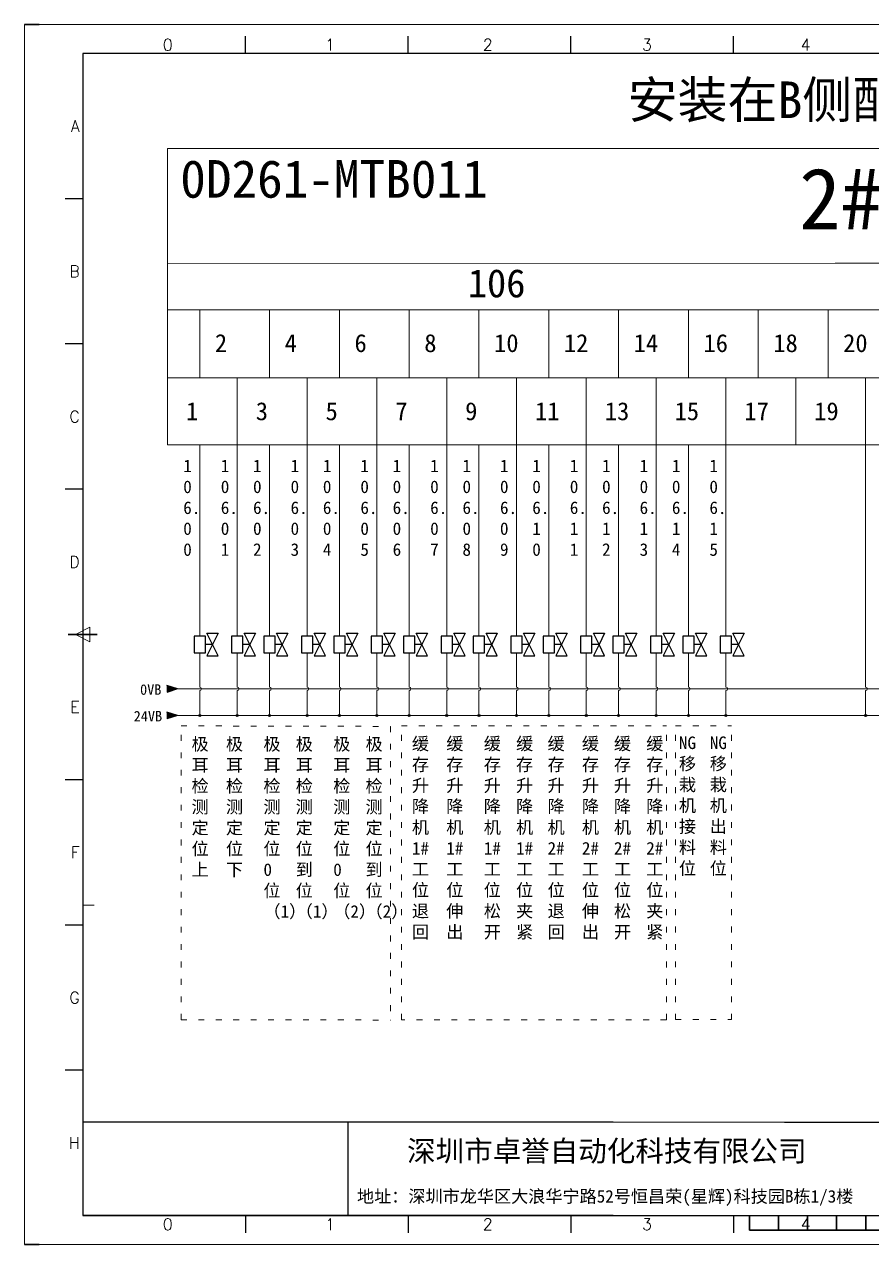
# Model space of a CAD drawing. Extents: x 35123 to 43919, y -4314 to -326.
# Drawn here: x 36608.7 to 36754.5, y -4313.9 to -4103.9 of the extents above; entities that cross this region are included whole.
import ezdxf
from ezdxf.enums import TextEntityAlignment as Align

# ---------------------------------------------------------------- set-up
doc = ezdxf.new("R2010")
doc.units = 0
doc.header["$MEASUREMENT"] = 0
doc.linetypes.add('2', pattern=[15, 1, -2, 1, -2, 1, -2, 1, -2, 1, -2])
for name, color, linetype in [('AE_BOR', 1, 'Continuous'), ('SYMS', 7, 'Continuous'), ('细实线层', 7, 'Continuous')]:
    doc.layers.add(name, color=color, linetype=linetype)
doc.styles.add('WD', font='romans.shx', dxfattribs={"bigfont": 'gbcbig.shx'})

# ---------------------------------------------------------------- blocks, each defined once
blk = doc.blocks.new('gb_a2_a')
for p, q in [((584, 410), (25, 410)), ((25, 410), (25, 10)), ((25, 10), (584, 10))]:
    blk.add_line(p, q)
at = {"lineweight": 9, "ltscale": 0.1}
blk.add_line((25, 116.86), (29, 116.86), dxfattribs=at)
at = {"layer": 'AE_BOR', "lineweight": 30}
for p, q in [((10, 420), (4.93, 420)), ((4.93, 0), (10, 0))]:
    blk.add_line(p, q, dxfattribs=at)
at = {"layer": 'AE_BOR', "color": 1, "lineweight": 15}
for p, q in [((4.93, 420), (598.93, 420)), ((4.93, 0), (4.93, 420)), ((22.5, 210), (27.5, 212.5)), ((27.5, 207.5), (22.5, 210)), ((27.5, 212.5), (27.5, 207.5)), ((598.93, 0), (4.93, 0))]:
    blk.add_line(p, q, dxfattribs=at)
at = {"layer": 'AE_BOR'}
for p, q in [((81, 410), (81, 416)), ((137, 410), (137, 416)), ((193, 410), (193, 416)), ((249, 410), (249, 416)), ((25, 360), (19, 360)), ((25, 310), (19, 310)), ((25, 260), (19, 260)), ((25, 160), (19, 160)), ((25, 110), (19, 110)), ((25, 60), (19, 60)), ((81, 10), (81, 4)), ((137, 10), (137, 4)), ((193, 10), (193, 4)), ((249, 10), (249, 4))]:
    blk.add_line(p, q, dxfattribs=at)
at = {"layer": 'AE_BOR', "color": 2, "lineweight": 30}
for p, q in [((20, 210), (30, 210)), ((254.5, 5), (254.5, 10)), ((264.5, 5), (264.5, 10)), ((274.5, 5), (274.5, 10)), ((284.5, 5), (284.5, 10)), ((294.5, 5), (294.5, 10)), ((254.5, 5), (354.5, 5))]:
    blk.add_line(p, q, dxfattribs=at)
at = {"layer": 'AE_BOR', "style": 'WD'}
for s, p in [('0', (54.27, 411)), ('1', (110.12, 411)), ('2', (164.42, 411)), ('3', (219.22, 411)), ('4', (273.82, 411)), ('0', (54.27, 5)), ('1', (110.12, 5)), ('2', (164.42, 5)), ('3', (219.22, 5)), ('4', (273.82, 5))]:
    blk.add_text(s, height=4, dxfattribs=at).set_placement(p, align=Align.CENTER)
for s, p in [('A', (24, 385)), ('B', (24, 335)), ('C', (24, 285)), ('D', (24, 235)), ('E', (24, 185)), ('F', (24, 135)), ('G', (24, 85)), ('H', (24, 35))]:
    blk.add_text(s, height=4, dxfattribs=at).set_placement(p, align=Align.MIDDLE_RIGHT)
blk = doc.blocks.new('WDDOT')
blk.add_hatch(color=256).paths.add_polyline_path([(0.5, 0, 1), (-0.5, 0, 1)])
blk.add_circle((0, 0), 0.5)

msp = doc.modelspace()

# ---------------------------------------------------------------- hatches: boundary and pattern name
for points in [[(36635.086, -4218.226), (36633.223, -4218.823), (36633.223, -4217.629)], [(36635.086, -4222.809), (36633.223, -4223.406), (36633.223, -4222.213)]]:
    msp.add_hatch(color=256).paths.add_polyline_path(points)
h = msp.add_hatch(color=256)
edge = h.paths.add_edge_path()
edge.add_arc((36638.903, -4222.818), 0.177, 0, 360)
h = msp.add_hatch(color=256)
edge = h.paths.add_edge_path()
edge.add_arc((36645.36, -4222.818), 0.177, 0, 360)
h = msp.add_hatch(color=256)
edge = h.paths.add_edge_path()
edge.add_arc((36650.916, -4222.818), 0.177, 0, 360)
h = msp.add_hatch(color=256)
edge = h.paths.add_edge_path()
edge.add_arc((36657.373, -4222.818), 0.177, 0, 360)
h = msp.add_hatch(color=256)
edge = h.paths.add_edge_path()
edge.add_arc((36662.93, -4222.818), 0.177, 0, 360)
h = msp.add_hatch(color=256)
edge = h.paths.add_edge_path()
edge.add_arc((36669.386, -4222.818), 0.177, 0, 360)
h = msp.add_hatch(color=256)
edge = h.paths.add_edge_path()
edge.add_arc((36674.943, -4222.818), 0.177, 0, 360)
h = msp.add_hatch(color=256)
edge = h.paths.add_edge_path()
edge.add_arc((36681.399, -4222.818), 0.177, 0, 360)
h = msp.add_hatch(color=256)
edge = h.paths.add_edge_path()
edge.add_arc((36686.956, -4222.818), 0.177, 0, 360)
h = msp.add_hatch(color=256)
edge = h.paths.add_edge_path()
edge.add_arc((36693.413, -4222.818), 0.177, 0, 360)
h = msp.add_hatch(color=256)
edge = h.paths.add_edge_path()
edge.add_arc((36698.969, -4222.818), 0.177, 0, 360)
h = msp.add_hatch(color=256)
edge = h.paths.add_edge_path()
edge.add_arc((36705.426, -4222.818), 0.177, 0, 360)
h = msp.add_hatch(color=256)
edge = h.paths.add_edge_path()
edge.add_arc((36710.982, -4222.818), 0.177, 0, 360)
h = msp.add_hatch(color=256)
edge = h.paths.add_edge_path()
edge.add_arc((36717.439, -4222.818), 0.177, 0, 360)
h = msp.add_hatch(color=256)
edge = h.paths.add_edge_path()
edge.add_arc((36722.996, -4222.818), 0.177, 0, 360)
h = msp.add_hatch(color=256)
edge = h.paths.add_edge_path()
edge.add_arc((36729.452, -4222.818), 0.177, 0, 360)
h = msp.add_hatch(color=256)
edge = h.paths.add_edge_path()
edge.add_arc((36753.493, -4222.818), 0.177, 0, 360)

# ---------------------------------------------------------------- linework, layer by layer
at = {"lineweight": 0}
for p, q in [((36887.109, -4125.222), (36633.336, -4125.204)), ((36633.347, -4176.245), (36633.336, -4125.204)), ((36759.035, -4153.005), (36633.334, -4153.005)), ((36638.903, -4164.686), (36638.903, -4153.005)), ((36650.916, -4164.686), (36650.916, -4153.005)), ((36662.93, -4164.686), (36662.93, -4153.005)), ((36674.943, -4164.686), (36674.943, -4153.005)), ((36686.956, -4164.686), (36686.956, -4153.005)), ((36698.969, -4164.686), (36698.969, -4153.005)), ((36710.982, -4164.686), (36710.982, -4153.005)), ((36722.996, -4164.686), (36722.996, -4153.005)), ((36735.009, -4164.686), (36735.009, -4153.005)), ((36747.022, -4164.686), (36747.022, -4153.005)), ((36633.347, -4164.686), (36759.035, -4164.686)), ((36633.347, -4164.686), (36638.903, -4164.686)), ((36645.36, -4176.245), (36645.36, -4164.686)), ((36657.373, -4176.245), (36657.373, -4164.686)), ((36669.386, -4176.245), (36669.386, -4164.686)), ((36681.399, -4176.245), (36681.399, -4164.686)), ((36693.413, -4176.245), (36693.413, -4164.686)), ((36705.426, -4176.245), (36705.426, -4164.686)), ((36717.439, -4176.245), (36717.439, -4164.686)), ((36729.452, -4176.245), (36729.452, -4164.686)), ((36741.465, -4176.245), (36741.465, -4164.686)), ((36753.479, -4176.245), (36753.479, -4164.686)), ((36633.347, -4176.245), (36759.035, -4176.245)), ((36638.903, -4176.245), (36638.903, -4209.16)), ((36638.903, -4209.16), (36638.903, -4176.245)), ((36645.36, -4176.245), (36645.36, -4209.16)), ((36645.36, -4176.245), (36645.36, -4209.16)), ((36650.916, -4176.245), (36650.916, -4209.16)), ((36650.916, -4176.245), (36650.916, -4209.16)), ((36657.373, -4176.245), (36657.373, -4209.16)), ((36657.373, -4176.245), (36657.373, -4209.16)), ((36662.93, -4176.245), (36662.93, -4209.16)), ((36662.93, -4176.245), (36662.93, -4209.16)), ((36669.386, -4176.245), (36669.386, -4209.16)), ((36669.386, -4176.245), (36669.386, -4209.16)), ((36674.943, -4176.245), (36674.943, -4209.16)), ((36674.943, -4176.245), (36674.943, -4209.16)), ((36681.399, -4176.245), (36681.399, -4209.16)), ((36681.399, -4176.245), (36681.399, -4209.16)), ((36686.956, -4176.245), (36686.956, -4209.16)), ((36686.956, -4176.245), (36686.956, -4209.16)), ((36693.413, -4176.245), (36693.413, -4209.16)), ((36693.413, -4176.245), (36693.413, -4209.16)), ((36698.969, -4176.245), (36698.969, -4209.16)), ((36698.969, -4176.245), (36698.969, -4209.16)), ((36705.426, -4176.245), (36705.426, -4209.16)), ((36705.426, -4176.245), (36705.426, -4209.16)), ((36710.982, -4176.245), (36710.982, -4209.16)), ((36710.982, -4176.245), (36710.982, -4209.16)), ((36717.439, -4176.245), (36717.439, -4209.16)), ((36717.439, -4176.245), (36717.439, -4209.16)), ((36722.996, -4176.245), (36722.996, -4209.16)), ((36722.996, -4176.245), (36722.996, -4209.16)), ((36729.452, -4176.245), (36729.452, -4209.16)), ((36729.452, -4176.245), (36729.452, -4209.16)), ((36753.493, -4176.245), (36753.493, -4217.924)), ((36638.903, -4212.004), (36638.903, -4217.924)), ((36645.36, -4212.004), (36645.36, -4217.924)), ((36650.916, -4212.004), (36650.916, -4217.924)), ((36657.373, -4212.004), (36657.373, -4217.924)), ((36662.93, -4212.004), (36662.93, -4217.924)), ((36669.386, -4212.004), (36669.386, -4217.924)), ((36674.943, -4212.004), (36674.943, -4217.924)), ((36681.399, -4212.004), (36681.399, -4217.924)), ((36686.956, -4212.004), (36686.956, -4217.924)), ((36693.413, -4212.004), (36693.413, -4217.924)), ((36698.969, -4212.004), (36698.969, -4217.924)), ((36705.426, -4212.004), (36705.426, -4217.924)), ((36710.982, -4212.004), (36710.982, -4217.924)), ((36717.439, -4212.004), (36717.439, -4217.924)), ((36722.996, -4212.004), (36722.996, -4217.924)), ((36729.452, -4212.004), (36729.452, -4217.924)), ((36635.086, -4218.226), (36891.429, -4218.226)), ((36638.903, -4218.529), (36638.903, -4222.809)), ((36645.36, -4218.529), (36645.36, -4222.809)), ((36650.916, -4218.529), (36650.916, -4222.809)), ((36657.373, -4218.529), (36657.373, -4222.809)), ((36662.93, -4218.529), (36662.93, -4222.809)), ((36669.386, -4218.529), (36669.386, -4222.809)), ((36674.943, -4218.529), (36674.943, -4222.809)), ((36681.399, -4218.529), (36681.399, -4222.809)), ((36686.956, -4218.529), (36686.956, -4222.809)), ((36693.413, -4218.529), (36693.413, -4222.809)), ((36698.969, -4218.529), (36698.969, -4222.809)), ((36705.426, -4218.529), (36705.426, -4222.809)), ((36710.982, -4218.529), (36710.982, -4222.809)), ((36717.439, -4218.529), (36717.439, -4222.809)), ((36722.996, -4218.529), (36722.996, -4222.809)), ((36729.452, -4218.529), (36729.452, -4222.809)), ((36753.493, -4218.529), (36753.493, -4222.809)), ((36635.086, -4222.809), (36891.429, -4222.809))]:
    msp.add_line(p, q, dxfattribs=at)
for p, q in [((36637.931, -4209.16), (36637.931, -4212.004)), ((36639.875, -4209.16), (36637.931, -4209.16)), ((36639.875, -4212.004), (36639.875, -4209.16)), ((36641.09, -4210.582), (36640.118, -4208.638)), ((36640.118, -4208.638), (36642.062, -4208.638)), ((36642.062, -4208.638), (36641.09, -4210.582)), ((36644.388, -4209.16), (36644.388, -4212.004)), ((36646.332, -4209.16), (36644.388, -4209.16)), ((36646.332, -4212.004), (36646.332, -4209.16)), ((36647.547, -4210.582), (36646.575, -4208.638)), ((36646.575, -4208.638), (36648.519, -4208.638)), ((36648.519, -4208.638), (36647.547, -4210.582)), ((36649.944, -4209.16), (36649.944, -4212.004)), ((36651.888, -4209.16), (36649.944, -4209.16)), ((36651.888, -4212.004), (36651.888, -4209.16)), ((36653.103, -4210.582), (36652.131, -4208.638)), ((36652.131, -4208.638), (36654.075, -4208.638)), ((36654.075, -4208.638), (36653.103, -4210.582)), ((36656.401, -4209.16), (36656.401, -4212.004)), ((36658.345, -4209.16), (36656.401, -4209.16)), ((36658.345, -4212.004), (36658.345, -4209.16)), ((36659.56, -4210.582), (36658.588, -4208.638)), ((36658.588, -4208.638), (36660.532, -4208.638)), ((36660.532, -4208.638), (36659.56, -4210.582)), ((36661.958, -4209.16), (36661.958, -4212.004)), ((36663.902, -4209.16), (36661.958, -4209.16)), ((36663.902, -4212.004), (36663.902, -4209.16)), ((36665.117, -4210.582), (36664.145, -4208.638)), ((36664.145, -4208.638), (36666.089, -4208.638)), ((36666.089, -4208.638), (36665.117, -4210.582)), ((36668.414, -4209.16), (36668.414, -4212.004)), ((36670.358, -4209.16), (36668.414, -4209.16)), ((36670.358, -4212.004), (36670.358, -4209.16)), ((36671.573, -4210.582), (36670.601, -4208.638)), ((36670.601, -4208.638), (36672.545, -4208.638)), ((36672.545, -4208.638), (36671.573, -4210.582)), ((36673.971, -4209.16), (36673.971, -4212.004)), ((36675.915, -4209.16), (36673.971, -4209.16)), ((36675.915, -4212.004), (36675.915, -4209.16)), ((36677.13, -4210.582), (36676.158, -4208.638)), ((36676.158, -4208.638), (36678.102, -4208.638)), ((36678.102, -4208.638), (36677.13, -4210.582)), ((36680.427, -4209.16), (36680.427, -4212.004)), ((36682.371, -4209.16), (36680.427, -4209.16)), ((36682.371, -4212.004), (36682.371, -4209.16)), ((36683.586, -4210.582), (36682.614, -4208.638)), ((36682.614, -4208.638), (36684.558, -4208.638)), ((36684.558, -4208.638), (36683.586, -4210.582)), ((36685.984, -4209.16), (36685.984, -4212.004)), ((36687.928, -4209.16), (36685.984, -4209.16)), ((36687.928, -4212.004), (36687.928, -4209.16)), ((36689.143, -4210.582), (36688.171, -4208.638)), ((36688.171, -4208.638), (36690.115, -4208.638)), ((36690.115, -4208.638), (36689.143, -4210.582)), ((36692.441, -4209.16), (36692.441, -4212.004)), ((36694.385, -4209.16), (36692.441, -4209.16)), ((36694.385, -4212.004), (36694.385, -4209.16)), ((36695.6, -4210.582), (36694.628, -4208.638)), ((36694.628, -4208.638), (36696.572, -4208.638)), ((36696.572, -4208.638), (36695.6, -4210.582)), ((36697.997, -4209.16), (36697.997, -4212.004)), ((36699.941, -4209.16), (36697.997, -4209.16)), ((36699.941, -4212.004), (36699.941, -4209.16)), ((36701.156, -4210.582), (36700.184, -4208.638)), ((36700.184, -4208.638), (36702.128, -4208.638)), ((36702.128, -4208.638), (36701.156, -4210.582)), ((36704.454, -4209.16), (36704.454, -4212.004)), ((36706.398, -4209.16), (36704.454, -4209.16)), ((36706.398, -4212.004), (36706.398, -4209.16)), ((36707.613, -4210.582), (36706.641, -4208.638)), ((36706.641, -4208.638), (36708.585, -4208.638)), ((36708.585, -4208.638), (36707.613, -4210.582)), ((36710.01, -4209.16), (36710.01, -4212.004)), ((36711.954, -4209.16), (36710.01, -4209.16)), ((36711.954, -4212.004), (36711.954, -4209.16)), ((36713.169, -4210.582), (36712.197, -4208.638)), ((36712.197, -4208.638), (36714.141, -4208.638)), ((36714.141, -4208.638), (36713.169, -4210.582)), ((36716.467, -4209.16), (36716.467, -4212.004)), ((36718.411, -4209.16), (36716.467, -4209.16)), ((36718.411, -4212.004), (36718.411, -4209.16)), ((36719.626, -4210.582), (36718.654, -4208.638)), ((36718.654, -4208.638), (36720.598, -4208.638)), ((36720.598, -4208.638), (36719.626, -4210.582)), ((36722.024, -4209.16), (36722.024, -4212.004)), ((36723.968, -4209.16), (36722.024, -4209.16)), ((36723.968, -4212.004), (36723.968, -4209.16)), ((36725.183, -4210.582), (36724.211, -4208.638)), ((36724.211, -4208.638), (36726.155, -4208.638)), ((36726.155, -4208.638), (36725.183, -4210.582)), ((36728.48, -4209.16), (36728.48, -4212.004)), ((36730.424, -4209.16), (36728.48, -4209.16)), ((36730.424, -4212.004), (36730.424, -4209.16)), ((36731.639, -4210.582), (36730.667, -4208.638)), ((36730.667, -4208.638), (36732.611, -4208.638)), ((36732.611, -4208.638), (36731.639, -4210.582)), ((36637.931, -4212.004), (36639.875, -4212.004)), ((36640.361, -4210.582), (36639.875, -4210.582)), ((36641.09, -4210.582), (36640.118, -4212.526)), ((36640.118, -4212.526), (36642.062, -4212.526)), ((36641.09, -4210.582), (36640.361, -4210.582)), ((36642.062, -4212.526), (36641.09, -4210.582)), ((36644.388, -4212.004), (36646.332, -4212.004)), ((36646.818, -4210.582), (36646.332, -4210.582)), ((36647.547, -4210.582), (36646.575, -4212.526)), ((36646.575, -4212.526), (36648.519, -4212.526)), ((36647.547, -4210.582), (36646.818, -4210.582)), ((36648.519, -4212.526), (36647.547, -4210.582)), ((36649.944, -4212.004), (36651.888, -4212.004)), ((36652.374, -4210.582), (36651.888, -4210.582)), ((36653.103, -4210.582), (36652.131, -4212.526)), ((36652.131, -4212.526), (36654.075, -4212.526)), ((36653.103, -4210.582), (36652.374, -4210.582)), ((36654.075, -4212.526), (36653.103, -4210.582)), ((36656.401, -4212.004), (36658.345, -4212.004)), ((36658.831, -4210.582), (36658.345, -4210.582)), ((36659.56, -4210.582), (36658.588, -4212.526)), ((36658.588, -4212.526), (36660.532, -4212.526)), ((36659.56, -4210.582), (36658.831, -4210.582)), ((36660.532, -4212.526), (36659.56, -4210.582)), ((36661.958, -4212.004), (36663.902, -4212.004)), ((36664.388, -4210.582), (36663.902, -4210.582)), ((36665.117, -4210.582), (36664.145, -4212.526)), ((36664.145, -4212.526), (36666.089, -4212.526)), ((36665.117, -4210.582), (36664.388, -4210.582)), ((36666.089, -4212.526), (36665.117, -4210.582)), ((36668.414, -4212.004), (36670.358, -4212.004)), ((36670.844, -4210.582), (36670.358, -4210.582)), ((36671.573, -4210.582), (36670.601, -4212.526)), ((36670.601, -4212.526), (36672.545, -4212.526)), ((36671.573, -4210.582), (36670.844, -4210.582)), ((36672.545, -4212.526), (36671.573, -4210.582)), ((36673.971, -4212.004), (36675.915, -4212.004)), ((36676.401, -4210.582), (36675.915, -4210.582)), ((36677.13, -4210.582), (36676.158, -4212.526)), ((36676.158, -4212.526), (36678.102, -4212.526)), ((36677.13, -4210.582), (36676.401, -4210.582)), ((36678.102, -4212.526), (36677.13, -4210.582)), ((36680.427, -4212.004), (36682.371, -4212.004)), ((36682.857, -4210.582), (36682.371, -4210.582)), ((36683.586, -4210.582), (36682.614, -4212.526)), ((36682.614, -4212.526), (36684.558, -4212.526)), ((36683.586, -4210.582), (36682.857, -4210.582)), ((36684.558, -4212.526), (36683.586, -4210.582)), ((36685.984, -4212.004), (36687.928, -4212.004)), ((36688.414, -4210.582), (36687.928, -4210.582)), ((36689.143, -4210.582), (36688.171, -4212.526)), ((36688.171, -4212.526), (36690.115, -4212.526)), ((36689.143, -4210.582), (36688.414, -4210.582)), ((36690.115, -4212.526), (36689.143, -4210.582)), ((36692.441, -4212.004), (36694.385, -4212.004)), ((36694.871, -4210.582), (36694.385, -4210.582)), ((36695.6, -4210.582), (36694.628, -4212.526)), ((36694.628, -4212.526), (36696.572, -4212.526)), ((36695.6, -4210.582), (36694.871, -4210.582)), ((36696.572, -4212.526), (36695.6, -4210.582)), ((36697.997, -4212.004), (36699.941, -4212.004)), ((36700.427, -4210.582), (36699.941, -4210.582)), ((36701.156, -4210.582), (36700.184, -4212.526)), ((36700.184, -4212.526), (36702.128, -4212.526)), ((36701.156, -4210.582), (36700.427, -4210.582)), ((36702.128, -4212.526), (36701.156, -4210.582)), ((36704.454, -4212.004), (36706.398, -4212.004)), ((36706.884, -4210.582), (36706.398, -4210.582)), ((36707.613, -4210.582), (36706.641, -4212.526)), ((36706.641, -4212.526), (36708.585, -4212.526)), ((36707.613, -4210.582), (36706.884, -4210.582)), ((36708.585, -4212.526), (36707.613, -4210.582)), ((36710.01, -4212.004), (36711.954, -4212.004)), ((36712.44, -4210.582), (36711.954, -4210.582)), ((36713.169, -4210.582), (36712.197, -4212.526)), ((36712.197, -4212.526), (36714.141, -4212.526)), ((36713.169, -4210.582), (36712.44, -4210.582)), ((36714.141, -4212.526), (36713.169, -4210.582)), ((36716.467, -4212.004), (36718.411, -4212.004)), ((36718.897, -4210.582), (36718.411, -4210.582)), ((36719.626, -4210.582), (36718.654, -4212.526)), ((36718.654, -4212.526), (36720.598, -4212.526)), ((36719.626, -4210.582), (36718.897, -4210.582)), ((36720.598, -4212.526), (36719.626, -4210.582)), ((36722.024, -4212.004), (36723.968, -4212.004)), ((36724.454, -4210.582), (36723.968, -4210.582)), ((36725.183, -4210.582), (36724.211, -4212.526)), ((36724.211, -4212.526), (36726.155, -4212.526)), ((36725.183, -4210.582), (36724.454, -4210.582)), ((36726.155, -4212.526), (36725.183, -4210.582)), ((36728.48, -4212.004), (36730.424, -4212.004)), ((36730.91, -4210.582), (36730.424, -4210.582)), ((36731.639, -4210.582), (36730.667, -4212.526)), ((36730.667, -4212.526), (36732.611, -4212.526)), ((36731.639, -4210.582), (36730.91, -4210.582)), ((36732.611, -4212.526), (36731.639, -4210.582)), ((36635.086, -4218.226), (36633.223, -4217.629)), ((36635.086, -4218.226), (36633.223, -4218.823)), ((36635.086, -4222.809), (36633.223, -4222.213)), ((36635.086, -4222.809), (36633.223, -4223.406)), ((36664.414, -4292.785), (36664.414, -4308.87)), ((36739.528, -4308.87), (36799.478, -4308.87))]:
    msp.add_line(p, q)
at = {"linetype": '2', "lineweight": 0}
for p, q in [((36635.68, -4224.601), (36671.744, -4224.682)), ((36635.68, -4275.159), (36635.68, -4224.601)), ((36671.744, -4224.682), (36671.744, -4275.24)), ((36673.61, -4224.592), (36719.223, -4224.601)), ((36673.61, -4275.159), (36673.61, -4224.601)), ((36719.223, -4275.159), (36719.223, -4224.601)), ((36720.777, -4275.15), (36720.777, -4224.592)), ((36720.777, -4224.592), (36730.411, -4224.592)), ((36730.411, -4275.15), (36730.411, -4224.592)), ((36635.68, -4275.159), (36671.744, -4275.221)), ((36719.223, -4275.159), (36673.61, -4275.159)), ((36720.777, -4275.15), (36730.411, -4275.15))]:
    msp.add_line(p, q, dxfattribs=at)
at = {"ltscale": 2}
for p, q in [((36710.066, -4292.785), (36618.761, -4292.785)), ((36739.528, -4292.785), (36898.261, -4292.785)), ((36710.066, -4308.87), (36618.761, -4308.87))]:
    msp.add_line(p, q, dxfattribs=at)
at = {"lineweight": 9, "ltscale": 0.1}
for p, q in [((36710.066, -4292.785), (36739.528, -4292.785)), ((36710.066, -4308.87), (36739.528, -4308.87)), ((36738.17, -4308.87), (36738.17, -4308.87)), ((36738.17, -4308.87), (36738.17, -4308.87))]:
    msp.add_line(p, q, dxfattribs=at)
for centre in [(36638.903, -4222.818), (36645.36, -4222.818), (36650.916, -4222.818), (36657.373, -4222.818), (36662.93, -4222.818), (36669.386, -4222.818), (36674.943, -4222.818), (36681.399, -4222.818), (36686.956, -4222.818), (36693.413, -4222.818), (36698.969, -4222.818), (36705.426, -4222.818), (36710.982, -4222.818), (36717.439, -4222.818), (36722.996, -4222.818), (36729.452, -4222.818), (36753.493, -4222.818)]:
    msp.add_circle(centre, 0.177)
at = {"lineweight": 0}
for centre in [(36638.903, -4218.226), (36645.36, -4218.226), (36650.916, -4218.226), (36657.373, -4218.226), (36662.93, -4218.226), (36669.386, -4218.226), (36674.943, -4218.226), (36681.399, -4218.226), (36686.956, -4218.226), (36693.413, -4218.226), (36698.969, -4218.226), (36705.426, -4218.226), (36710.982, -4218.226), (36717.439, -4218.226), (36722.996, -4218.226), (36729.452, -4218.226), (36753.493, -4218.226)]:
    msp.add_arc(centre, 0.302, 270, 90, dxfattribs=at)
at = {"layer": '细实线层', "lineweight": 0}
for p, q in [((36748.28, -4144.967), (36633.34, -4144.991)), ((36748.28, -4144.967), (36753.819, -4144.967)), ((36759.035, -4144.967), (36753.819, -4144.967))]:
    msp.add_line(p, q, dxfattribs=at)

# ---------------------------------------------------------------- block references
at = {"xscale": 0.5, "yscale": 0.5, "zscale": 0.5}
msp.add_blockref('gb_a2_a', (36606.261, -4313.87), dxfattribs=at)
at = {"layer": 'SYMS', "lineweight": -3, "xscale": 0.2249999999999091, "yscale": 0.2250000000000227, "zscale": 0.225}
for p in [(36638.903, -4222.818), (36638.903, -4222.818), (36645.36, -4222.818), (36645.36, -4222.818), (36650.916, -4222.818), (36650.916, -4222.818), (36657.373, -4222.818), (36657.373, -4222.818), (36662.93, -4222.818), (36662.93, -4222.818), (36669.386, -4222.818), (36669.386, -4222.818), (36674.943, -4222.818), (36674.943, -4222.818), (36681.399, -4222.818), (36681.399, -4222.818), (36686.956, -4222.818), (36686.956, -4222.818), (36693.413, -4222.818), (36693.413, -4222.818), (36698.969, -4222.818), (36698.969, -4222.818), (36705.426, -4222.818), (36705.426, -4222.818), (36710.982, -4222.818), (36710.982, -4222.818), (36717.439, -4222.818), (36717.439, -4222.818), (36722.996, -4222.818), (36722.996, -4222.818), (36729.452, -4222.818), (36729.452, -4222.818), (36753.493, -4222.818), (36753.493, -4222.818)]:
    msp.add_blockref('WDDOT', p, dxfattribs=at)

# ---------------------------------------------------------------- texts
at = {"lineweight": 0, "attachment_point": 1}
for s, insert, char_height, width in [('{\\fSimSun|b0|i0|c134|p2;安装在B侧配对区下}', (36712.537, -4113.694), 6.3, 169.66201), ('{\\fSimSun|b0|i0|c134|p2;0D261-MTB011}', (36635.55, -4127.216), 6.48, 79.50995), ('{\\fSimSun|b0|i0|c134|p2;2#-CN2  }', (36742.059, -4128.605), 10.53, 52.20126), ('{\\fSimSun|b0|i0|c134|p2;106}', (36685.036, -4145.982), 4.86, 21.99547), ('{\\fSimSun|b0|i0|c134|p2;2}', (36641.504, -4157.168), 3.09582, 6.79376), ('{\\fSimSun|b0|i0|c134|p2;4}', (36653.517, -4157.168), 3.09582, 6.79376), ('{\\fSimSun|b0|i0|c134|p2;6}', (36665.531, -4157.168), 3.09582, 6.79376), ('{\\fSimSun|b0|i0|c134|p2;8}', (36677.544, -4157.168), 3.09582, 6.79376), ('{\\fSimSun|b0|i0|c134|p2;10}', (36689.557, -4157.168), 3.09582, 6.79376), ('{\\fSimSun|b0|i0|c134|p2;12}', (36701.57, -4157.168), 3.09582, 6.79376), ('{\\fSimSun|b0|i0|c134|p2;14}', (36713.583, -4157.168), 3.09582, 6.79376), ('{\\fSimSun|b0|i0|c134|p2;16}', (36725.597, -4157.168), 3.09582, 6.79376), ('{\\fSimSun|b0|i0|c134|p2;18}', (36737.61, -4157.168), 3.09582, 6.79376), ('{\\fSimSun|b0|i0|c134|p2;20}', (36749.623, -4157.168), 3.09582, 6.79376), ('{\\fSimSun|b0|i0|c134|p2;1}', (36636.529, -4168.893), 3.09582, 6.79376), ('{\\fSimSun|b0|i0|c134|p2;3}', (36648.542, -4168.893), 3.09582, 6.79376), ('{\\fSimSun|b0|i0|c134|p2;5}', (36660.555, -4168.893), 3.09582, 6.79376), ('{\\fSimSun|b0|i0|c134|p2;7}', (36672.568, -4168.893), 3.09582, 6.79376), ('{\\fSimSun|b0|i0|c134|p2;9}', (36684.581, -4168.893), 3.09582, 6.79376), ('{\\fSimSun|b0|i0|c134|p2;11}', (36696.595, -4168.893), 3.09582, 6.79376), ('{\\fSimSun|b0|i0|c134|p2;13}', (36708.608, -4168.893), 3.09582, 6.79376), ('{\\fSimSun|b0|i0|c134|p2;15}', (36720.621, -4168.893), 3.09582, 6.79376), ('{\\fSimSun|b0|i0|c134|p2;17}', (36732.634, -4168.893), 3.09582, 6.79376), ('{\\fSimSun|b0|i0|c134|p2;19}', (36744.647, -4168.893), 3.09582, 6.79376), ('{\\f@SimHei|b0|i0|c134|p49;1\\P0\\P6.\\P0\\P0}', (36636.063, -4178.767), 2.16, 3.85255), ('{\\f@SimHei|b0|i0|c134|p49;1\\P0\\P6.\\P0\\P1}', (36642.52, -4178.767), 2.16, 3.85255), ('{\\f@SimHei|b0|i0|c134|p49;1\\P0\\P6.\\P0\\P2}', (36648.076, -4178.767), 2.16, 3.85255), ('{\\f@SimHei|b0|i0|c134|p49;1\\P0\\P6.\\P0\\P3}', (36654.533, -4178.767), 2.16, 3.85255), ('{\\f@SimHei|b0|i0|c134|p49;1\\P0\\P6.\\P0\\P4}', (36660.09, -4178.767), 2.16, 3.85255), ('{\\f@SimHei|b0|i0|c134|p49;1\\P0\\P6.\\P0\\P5}', (36666.546, -4178.767), 2.16, 3.85255), ('{\\f@SimHei|b0|i0|c134|p49;1\\P0\\P6.\\P0\\P6}', (36672.103, -4178.767), 2.16, 3.85255), ('{\\f@SimHei|b0|i0|c134|p49;1\\P0\\P6.\\P0\\P7}', (36678.559, -4178.767), 2.16, 3.85255), ('{\\f@SimHei|b0|i0|c134|p49;1\\P0\\P6.\\P0\\P8}', (36684.116, -4178.767), 2.16, 3.85255), ('{\\f@SimHei|b0|i0|c134|p49;1\\P0\\P6.\\P0\\P9}', (36690.573, -4178.767), 2.16, 3.85255), ('{\\f@SimHei|b0|i0|c134|p49;1\\P0\\P6.\\P1\\P0}', (36696.129, -4178.767), 2.16, 3.85255), ('{\\f@SimHei|b0|i0|c134|p49;1\\P0\\P6.\\P1\\P1}', (36702.586, -4178.767), 2.16, 3.85255), ('{\\f@SimHei|b0|i0|c134|p49;1\\P0\\P6.\\P1\\P2}', (36708.142, -4178.767), 2.16, 3.85255), ('{\\f@SimHei|b0|i0|c134|p49;1\\P0\\P6.\\P1\\P3}', (36714.599, -4178.767), 2.16, 3.85255), ('{\\f@SimHei|b0|i0|c134|p49;1\\P0\\P6.\\P1\\P4}', (36720.156, -4178.767), 2.16, 3.85255), ('{\\f@SimHei|b0|i0|c134|p49;1\\P0\\P6.\\P1\\P5}', (36726.612, -4178.767), 2.16, 3.85255), ('{\\fSimSun|b0|i0|c134|p2;极耳检测定位上}', (36637.497, -4226.653), 2.16, 3.85255), ('{\\fSimSun|b0|i0|c134|p2;极耳检测定位下}', (36643.409, -4226.653), 2.16, 3.85255), ('{\\fSimSun|b0|i0|c134|p2;极耳检测定位0位\\P（1）}', (36649.866, -4226.653), 2.16, 3.85255), ('{\\fSimSun|b0|i0|c134|p2;极耳检测定位到位（1）}', (36655.422, -4226.653), 2.16, 3.85255), ('{\\fSimSun|b0|i0|c134|p2;极耳检测定位0位\\P（2）}', (36661.879, -4226.653), 2.16, 3.85255), ('{\\fSimSun|b0|i0|c134|p2;极耳检测定位到位\\P（2）}', (36667.436, -4226.653), 2.16, 3.85255), ('{\\fSimSun|b0|i0|c134|p2;缓存升降机1#\\P工位退回}', (36675.416, -4226.572), 2.16, 3.85255), ('{\\fSimSun|b0|i0|c134|p2;缓存升降机1#\\P工位伸出}', (36681.328, -4226.572), 2.16, 3.85255), ('{\\fSimSun|b0|i0|c134|p2;缓存升降机1#\\P工位松开}', (36687.785, -4226.572), 2.16, 3.85255), ('{\\fSimSun|b0|i0|c134|p2;缓存升降机1#\\P工位夹紧}', (36693.341, -4226.572), 2.16, 3.85255), ('{\\fSimSun|b0|i0|c134|p2;缓存升降机2#\\P工位退回}', (36698.756, -4226.572), 2.16, 3.85255), ('{\\fSimSun|b0|i0|c134|p2;缓存升降机2#\\P工位伸出}', (36704.668, -4226.572), 2.16, 3.85255), ('{\\fSimSun|b0|i0|c134|p2;缓存升降机2#\\P工位松开}', (36710.185, -4226.572), 2.16, 3.85255), ('{\\fSimSun|b0|i0|c134|p2;缓存升降机2#\\P工位夹紧}', (36715.742, -4226.572), 2.16, 3.85255), ('{\\fSimSun|b0|i0|c134|p2;NG移栽机接料位}', (36721.366, -4226.421), 2.16, 3.85255), ('{\\fSimSun|b0|i0|c134|p2;NG移栽机出料位}', (36726.678, -4226.421), 2.16, 3.85255)]:
    msp.add_mtext(s, dxfattribs=dict(at, insert=insert, char_height=char_height, width=width))
for s, insert, char_height, width, attachment_point in [('{\\fSimSun|b0|i0|c134|p2;0\\fSimSun|b0|i0|c0|p2;V\\fSimSun|b0|i0|c134|p2;B}', (36628.633, -4217.444), 1.8, 4.14086, 1), ('{\\fSimSun|b0|i0|c134|p2;24\\fSimSun|b0|i0|c0|p2;V\\fSimSun|b0|i0|c134|p2;B}', (36627.536, -4222.028), 1.8, 4.14086, 1), ('{\\fSimSun|b0|i0|c134|p2;深圳市卓誉自动化科技有限公司}', (36674.582, -4299.958), 3.6, 80.67766, 7), ('{\\fSimSun|b0|i0|c134|p2;地址：深圳市龙华区大浪华宁路52号恒昌荣(星辉)科技园B栋1/3楼}', (36665.969, -4307.218), 2.16, 89.25675, 7)]:
    msp.add_mtext(s, dxfattribs=dict(insert=insert, char_height=char_height, width=width, attachment_point=attachment_point))

doc.saveas('drawing.dxf')
